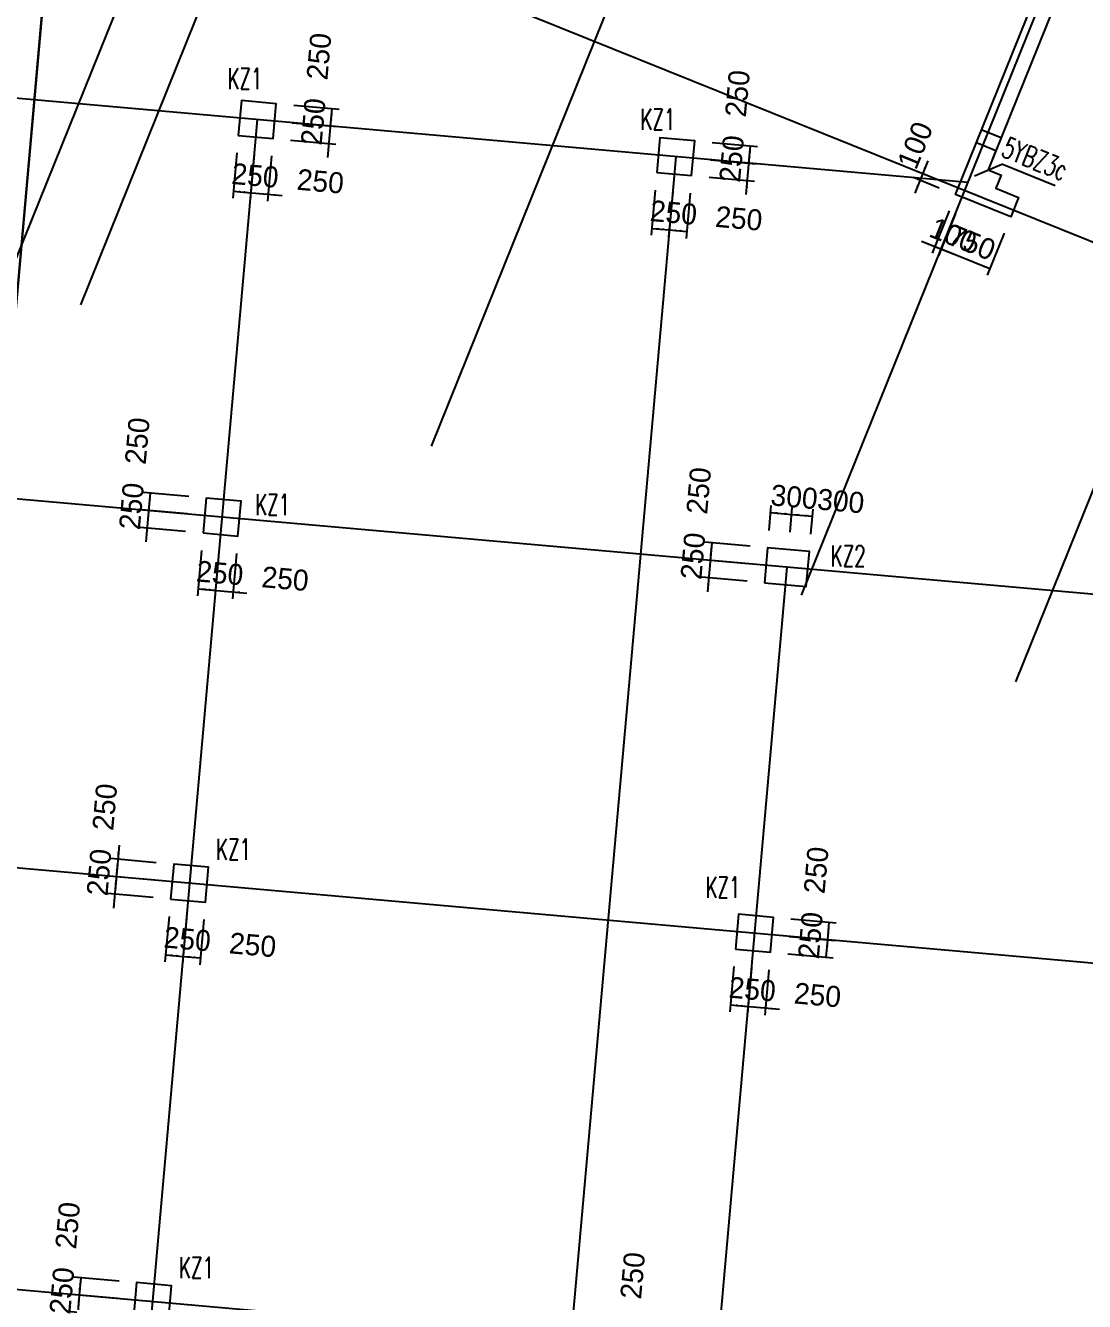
# Model space of a CAD drawing. Extents: x 387171 to 699106, y 11966 to 245688.
# Drawn here: x 522687 to 537812, y 60053 to 78279 of the extents above; entities that cross this region are included whole.
import ezdxf

# ---------------------------------------------------------------- set-up
doc = ezdxf.new("R2010")
doc.units = 0
doc.header["$LTSCALE"] = 100
doc.header["$MEASUREMENT"] = 0
doc.linetypes.add('DASHED', pattern=[19.05, 12.7, -6.35])
for name, color, linetype in [('b边缘构件', 235, 'Continuous'), ('COLU', 7, 'Continuous'), ('COLU_DASH', 9, 'DASHED'), ('DIM', 3, 'Continuous'), ('DOTE', 253, 'Continuous'), ('h后浇带', 51, 'Continuous'), ('NUM', 7, 'Continuous'), ('wall-主楼', 2, 'Continuous'), ('Y阴影', 254, 'Continuous'), ('小尺寸', 4, 'Continuous'), ('边缘构件标注', 1, 'Continuous')]:
    doc.layers.add(name, color=color, linetype=linetype)
doc.styles.get("Standard").update_dxf_attribs({"font": 'standard'})
doc.styles.add('tk', font='tk')
doc.dimstyles.get("Standard").update_dxf_attribs({"dimtxt": 300, "dimasz": 100, "dimexe": 100, "dimexo": 250, "dimgap": 100, "dimtad": 0, "dimtoh": 1, "dimdec": 0, "dimdsep": 46, "dimcen": 0.09, "dimclrt": 7, "dimadec": 0, "dimazin": 0, "dimtfac": 1, "dimtdec": 4, "dimtofl": 0, "dimtmove": 0, "dimatfit": 3, "dimfxl": 1, "dimtolj": 1, "dimtzin": 0, "dimarcsym": 0})

# ---------------------------------------------------------------- blocks, each defined once
blk = doc.blocks.new('*D3257')
at = {"layer": '小尺寸', "color": 0, "linetype": 'ByBlock', "lineweight": -2}
for p, q in [((535969, 75594), (535726, 74991)), ((536665, 75314), (536422, 74711)), ((536459, 74804), (535764, 75084))]:
    blk.add_line(p, q, dxfattribs=at)
for points in [[(535764, 75084), (535863, 75062), (535850, 75031)], [(536459, 74804), (536360, 74826), (536373, 74857)]]:
    blk.add_solid(points, dxfattribs=at)
at = {"layer": '小尺寸', "color": 7, "linetype": 'Continuous', "lineweight": -2, "insert": (536205, 75176), "char_height": 300, "width": 566.67, "attachment_point": 5, "rotation": 338.0454, "style": 'tk'}
blk.add_mtext('750', dxfattribs=at)
blk = doc.blocks.new('*D2982')
at = {"layer": '小尺寸', "color": 0, "linetype": 'ByBlock', "lineweight": -2}
for p, q in [((535877, 75632), (535634, 75029)), ((535969, 75594), (535726, 74991)), ((535949, 75009), (535485, 75196))]:
    blk.add_line(p, q, dxfattribs=at)
for points in [[(535671, 75121), (535572, 75143), (535584, 75174)], [(535764, 75084), (535863, 75062), (535850, 75031)]]:
    blk.add_solid(points, dxfattribs=at)
at = {"layer": '小尺寸', "color": 7, "linetype": 'Continuous', "lineweight": -2, "insert": (535937, 75284), "char_height": 300, "width": 476.67, "attachment_point": 5, "rotation": 338.0454, "style": 'tk'}
blk.add_mtext('100', dxfattribs=at)
blk = doc.blocks.new('*D1845')
at = {"layer": '小尺寸', "color": 0, "linetype": 'ByBlock', "lineweight": -2}
for p, q in [((535574, 76346), (535387, 75883)), ((535775, 76049), (535406, 76198)), ((535738, 75957), (535369, 76106))]:
    blk.add_line(p, q, dxfattribs=at)
for points in [[(535499, 76161), (535521, 76260), (535552, 76247)], [(535462, 76068), (535440, 75969), (535409, 75982)]]:
    blk.add_solid(points, dxfattribs=at)
at = {"layer": '小尺寸', "color": 7, "linetype": 'Continuous', "lineweight": -2, "insert": (535394, 76568), "char_height": 300, "width": 476.67, "attachment_point": 5, "rotation": 68.0454, "style": 'tk'}
blk.add_mtext('100', dxfattribs=at)
blk = doc.blocks.new('*D595')
at = {"layer": 'DIM', "color": 0, "linetype": 'ByBlock', "lineweight": -2}
for p, q in [((531681, 75929), (531623, 75282)), ((531930, 75907), (531872, 75260)), ((531632, 75381), (531881, 75359))]:
    blk.add_line(p, q, dxfattribs=at)
for points in [[(531632, 75381), (531733, 75389), (531730, 75356)], [(531881, 75359), (531780, 75352), (531783, 75385)]]:
    blk.add_solid(points, dxfattribs=at)
at = {"layer": 'DIM', "color": 7, "linetype": 'Continuous', "lineweight": -2, "insert": (531943, 75605), "char_height": 300, "width": 566.67, "attachment_point": 5, "rotation": 354.9316, "style": 'tk'}
blk.add_mtext('250', dxfattribs=at)
blk = doc.blocks.new('*D1398')
at = {"layer": 'DIM', "color": 0, "linetype": 'ByBlock', "lineweight": -2}
for p, q in [((531930, 75907), (531872, 75260)), ((532179, 75885), (532121, 75238)), ((531881, 75359), (532130, 75337))]:
    blk.add_line(p, q, dxfattribs=at)
for points in [[(531881, 75359), (531982, 75367), (531979, 75334)], [(532130, 75337), (532029, 75330), (532032, 75363)]]:
    blk.add_solid(points, dxfattribs=at)
at = {"layer": 'DIM', "color": 7, "linetype": 'Continuous', "lineweight": -2, "insert": (532876, 75522), "char_height": 300, "width": 566.67, "attachment_point": 5, "rotation": 354.9316, "style": 'tk'}
blk.add_mtext('250', dxfattribs=at)
blk = doc.blocks.new('*D1348')
at = {"layer": 'DIM', "color": 0, "linetype": 'ByBlock', "lineweight": -2}
for p, q in [((532980, 75864), (533037, 76512)), ((532472, 76361), (533119, 76304)), ((532450, 76112), (533097, 76055))]:
    blk.add_line(p, q, dxfattribs=at)
for points in [[(533020, 76313), (533012, 76414), (533045, 76411)], [(532998, 76063), (533005, 75962), (532972, 75965)]]:
    blk.add_solid(points, dxfattribs=at)
at = {"layer": 'DIM', "color": 7, "linetype": 'Continuous', "lineweight": -2, "insert": (532774, 76375), "char_height": 300, "width": 566.67, "attachment_point": 5, "rotation": 84.9316, "style": 'tk'}
blk.add_mtext('250', dxfattribs=at)
blk = doc.blocks.new('*D2239')
at = {"layer": 'DIM', "color": 0, "linetype": 'ByBlock', "lineweight": -2}
for p, q in [((532494, 76610), (533141, 76553)), ((533020, 76313), (533042, 76562)), ((532472, 76361), (533119, 76304))]:
    blk.add_line(p, q, dxfattribs=at)
for points in [[(533042, 76562), (533050, 76460), (533016, 76463)], [(533020, 76313), (533012, 76414), (533045, 76411)]]:
    blk.add_solid(points, dxfattribs=at)
at = {"layer": 'DIM', "color": 7, "linetype": 'Continuous', "lineweight": -2, "insert": (532857, 77307), "char_height": 300, "width": 566.67, "attachment_point": 5, "rotation": 84.9316, "style": 'tk'}
blk.add_mtext('250', dxfattribs=at)
blk = doc.blocks.new('*D2821')
at = {"layer": 'DIM', "color": 0, "linetype": 'ByBlock', "lineweight": -2}
for p, q in [((525704, 76459), (525647, 75812)), ((525953, 76437), (525896, 75790)), ((525656, 75912), (525905, 75889))]:
    blk.add_line(p, q, dxfattribs=at)
for points in [[(525656, 75912), (525757, 75919), (525754, 75886)], [(525905, 75889), (525803, 75882), (525806, 75915)]]:
    blk.add_solid(points, dxfattribs=at)
at = {"layer": 'DIM', "color": 7, "linetype": 'Continuous', "lineweight": -2, "insert": (525967, 76135), "char_height": 300, "width": 566.67, "attachment_point": 5, "rotation": 354.9316, "style": 'tk'}
blk.add_mtext('250', dxfattribs=at)
blk = doc.blocks.new('*D3667')
at = {"layer": 'DIM', "color": 0, "linetype": 'ByBlock', "lineweight": -2}
for p, q in [((525953, 76437), (525896, 75790)), ((526202, 76415), (526145, 75768)), ((525705, 75907), (526353, 75850))]:
    blk.add_line(p, q, dxfattribs=at)
for points in [[(525905, 75889), (525803, 75882), (525806, 75915)], [(526154, 75867), (526255, 75875), (526252, 75842)]]:
    blk.add_solid(points, dxfattribs=at)
at = {"layer": 'DIM', "color": 7, "linetype": 'Continuous', "lineweight": -2, "insert": (526899, 76052), "char_height": 300, "width": 566.67, "attachment_point": 5, "rotation": 354.9316, "style": 'tk'}
blk.add_mtext('250', dxfattribs=at)
blk = doc.blocks.new('*D3542')
at = {"layer": 'DIM', "color": 0, "linetype": 'ByBlock', "lineweight": -2}
for p, q in [((527003, 76394), (527061, 77042)), ((526495, 76891), (527143, 76834)), ((526473, 76642), (527121, 76585))]:
    blk.add_line(p, q, dxfattribs=at)
for points in [[(527043, 76843), (527035, 76944), (527069, 76941)], [(527021, 76594), (527029, 76492), (526996, 76495)]]:
    blk.add_solid(points, dxfattribs=at)
at = {"layer": 'DIM', "color": 7, "linetype": 'Continuous', "lineweight": -2, "insert": (526798, 76905), "char_height": 300, "width": 566.67, "attachment_point": 5, "rotation": 84.9316, "style": 'tk'}
blk.add_mtext('250', dxfattribs=at)
blk = doc.blocks.new('*D4435')
at = {"layer": 'DIM', "color": 0, "linetype": 'ByBlock', "lineweight": -2}
for p, q in [((526517, 77140), (527165, 77083)), ((527043, 76843), (527065, 77092)), ((526495, 76891), (527143, 76834))]:
    blk.add_line(p, q, dxfattribs=at)
for points in [[(527043, 76843), (527035, 76944), (527069, 76941)], [(527065, 77092), (527073, 76991), (527040, 76993)]]:
    blk.add_solid(points, dxfattribs=at)
at = {"layer": 'DIM', "color": 7, "linetype": 'Continuous', "lineweight": -2, "insert": (526880, 77837), "char_height": 300, "width": 566.67, "attachment_point": 5, "rotation": 84.9316, "style": 'tk'}
blk.add_mtext('250', dxfattribs=at)
blk = doc.blocks.new('*D2513')
at = {"layer": 'DIM', "color": 0, "linetype": 'ByBlock', "lineweight": -2}
for p, q in [((525201, 70782), (525143, 70134)), ((525450, 70760), (525392, 70112)), ((525152, 70234), (525401, 70212))]:
    blk.add_line(p, q, dxfattribs=at)
for points in [[(525152, 70234), (525253, 70242), (525250, 70208)], [(525401, 70212), (525300, 70204), (525303, 70237)]]:
    blk.add_solid(points, dxfattribs=at)
at = {"layer": 'DIM', "color": 7, "linetype": 'Continuous', "lineweight": -2, "insert": (525463, 70457), "char_height": 300, "width": 566.67, "attachment_point": 5, "rotation": 354.9316, "style": 'tk'}
blk.add_mtext('250', dxfattribs=at)
blk = doc.blocks.new('*D3307')
at = {"layer": 'DIM', "color": 0, "linetype": 'ByBlock', "lineweight": -2}
for p, q in [((525450, 70760), (525392, 70112)), ((525699, 70738), (525641, 70090)), ((525202, 70229), (525849, 70172))]:
    blk.add_line(p, q, dxfattribs=at)
for points in [[(525401, 70212), (525300, 70204), (525303, 70237)], [(525650, 70190), (525751, 70197), (525748, 70164)]]:
    blk.add_solid(points, dxfattribs=at)
at = {"layer": 'DIM', "color": 7, "linetype": 'Continuous', "lineweight": -2, "insert": (526396, 70375), "char_height": 300, "width": 566.67, "attachment_point": 5, "rotation": 354.9316, "style": 'tk'}
blk.add_mtext('250', dxfattribs=at)
blk = doc.blocks.new('*D3258')
at = {"layer": 'DIM', "color": 0, "linetype": 'ByBlock', "lineweight": -2}
for p, q in [((524408, 70902), (524466, 71550)), ((524996, 71302), (524348, 71359)), ((524974, 71053), (524326, 71110))]:
    blk.add_line(p, q, dxfattribs=at)
for points in [[(524448, 71350), (524440, 71451), (524473, 71449)], [(524426, 71101), (524433, 71000), (524400, 71003)]]:
    blk.add_solid(points, dxfattribs=at)
at = {"layer": 'DIM', "color": 7, "linetype": 'Continuous', "lineweight": -2, "insert": (524202, 71413), "char_height": 300, "width": 566.67, "attachment_point": 5, "rotation": 84.9316, "style": 'tk'}
blk.add_mtext('250', dxfattribs=at)
blk = doc.blocks.new('*D2986')
at = {"layer": 'DIM', "color": 0, "linetype": 'ByBlock', "lineweight": -2}
for p, q in [((525018, 71551), (524370, 71608)), ((524448, 71350), (524470, 71599)), ((524996, 71302), (524348, 71359))]:
    blk.add_line(p, q, dxfattribs=at)
for points in [[(524448, 71350), (524440, 71451), (524473, 71449)], [(524470, 71599), (524478, 71498), (524444, 71501)]]:
    blk.add_solid(points, dxfattribs=at)
at = {"layer": 'DIM', "color": 7, "linetype": 'Continuous', "lineweight": -2, "insert": (524285, 72345), "char_height": 300, "width": 566.67, "attachment_point": 5, "rotation": 84.9316, "style": 'tk'}
blk.add_mtext('250', dxfattribs=at)
blk = doc.blocks.new('*D3736')
at = {"layer": 'DIM', "color": 0, "linetype": 'ByBlock', "lineweight": -2}
for p, q in [((533036, 70840), (532389, 70897)), ((532488, 70888), (532466, 70639)), ((533014, 70591), (532367, 70648))]:
    blk.add_line(p, q, dxfattribs=at)
for points in [[(532466, 70639), (532459, 70740), (532492, 70737)], [(532488, 70888), (532496, 70787), (532463, 70790)]]:
    blk.add_solid(points, dxfattribs=at)
at = {"layer": 'DIM', "color": 7, "linetype": 'Continuous', "lineweight": -2, "insert": (532304, 71634), "char_height": 300, "width": 566.67, "attachment_point": 5, "rotation": 84.9316, "style": 'tk'}
blk.add_mtext('250', dxfattribs=at)
blk = doc.blocks.new('*D3486')
at = {"layer": 'DIM', "color": 0, "linetype": 'ByBlock', "lineweight": -2}
for p, q in [((532484, 70838), (532427, 70191)), ((533014, 70591), (532367, 70648)), ((532992, 70342), (532345, 70399))]:
    blk.add_line(p, q, dxfattribs=at)
for points in [[(532466, 70639), (532459, 70740), (532492, 70737)], [(532444, 70390), (532452, 70289), (532419, 70292)]]:
    blk.add_solid(points, dxfattribs=at)
at = {"layer": 'DIM', "color": 7, "linetype": 'Continuous', "lineweight": -2, "insert": (532221, 70701), "char_height": 300, "width": 566.67, "attachment_point": 5, "rotation": 84.9316, "style": 'tk'}
blk.add_mtext('250', dxfattribs=at)
blk = doc.blocks.new('*D4367')
at = {"layer": 'DIM', "color": 0, "linetype": 'ByBlock', "lineweight": -2}
for p, q in [((532805, 64837), (532748, 64189)), ((533054, 64815), (532997, 64167)), ((532756, 64289), (533005, 64267))]:
    blk.add_line(p, q, dxfattribs=at)
for points in [[(532756, 64289), (532858, 64297), (532855, 64263)], [(533005, 64267), (532904, 64259), (532907, 64292)]]:
    blk.add_solid(points, dxfattribs=at)
at = {"layer": 'DIM', "color": 7, "linetype": 'Continuous', "lineweight": -2, "insert": (533068, 64512), "char_height": 300, "width": 566.67, "attachment_point": 5, "rotation": 354.9316, "style": 'tk'}
blk.add_mtext('250', dxfattribs=at)
blk = doc.blocks.new('*D455')
at = {"layer": 'DIM', "color": 0, "linetype": 'ByBlock', "lineweight": -2}
for p, q in [((533054, 64815), (532997, 64167)), ((533303, 64792), (533246, 64145)), ((532806, 64284), (533454, 64227))]:
    blk.add_line(p, q, dxfattribs=at)
for points in [[(533005, 64267), (532904, 64259), (532907, 64292)], [(533255, 64245), (533356, 64252), (533353, 64219)]]:
    blk.add_solid(points, dxfattribs=at)
at = {"layer": 'DIM', "color": 7, "linetype": 'Continuous', "lineweight": -2, "insert": (534000, 64429), "char_height": 300, "width": 566.67, "attachment_point": 5, "rotation": 354.9316, "style": 'tk'}
blk.add_mtext('250', dxfattribs=at)
blk = doc.blocks.new('*D172')
at = {"layer": 'DIM', "color": 0, "linetype": 'ByBlock', "lineweight": -2}
for p, q in [((533596, 65268), (534244, 65211)), ((534122, 64971), (534144, 65220)), ((533574, 65019), (534222, 64962))]:
    blk.add_line(p, q, dxfattribs=at)
for points in [[(534122, 64971), (534114, 65072), (534147, 65069)], [(534144, 65220), (534152, 65119), (534119, 65122)]]:
    blk.add_solid(points, dxfattribs=at)
at = {"layer": 'DIM', "color": 7, "linetype": 'Continuous', "lineweight": -2, "insert": (533899, 65282), "char_height": 300, "width": 566.67, "attachment_point": 5, "rotation": 84.9316, "style": 'tk'}
blk.add_mtext('250', dxfattribs=at)
blk = doc.blocks.new('*D60')
at = {"layer": 'DIM', "color": 0, "linetype": 'ByBlock', "lineweight": -2}
for p, q in [((533618, 65517), (534266, 65460)), ((534144, 65220), (534166, 65469)), ((533596, 65268), (534244, 65211))]:
    blk.add_line(p, q, dxfattribs=at)
for points in [[(534166, 65469), (534174, 65368), (534141, 65371)], [(534144, 65220), (534136, 65321), (534170, 65318)]]:
    blk.add_solid(points, dxfattribs=at)
at = {"layer": 'DIM', "color": 7, "linetype": 'Continuous', "lineweight": -2, "insert": (533981, 66214), "char_height": 300, "width": 566.67, "attachment_point": 5, "rotation": 84.9316, "style": 'tk'}
blk.add_mtext('250', dxfattribs=at)
blk = doc.blocks.new('*D993')
at = {"layer": 'DIM', "color": 0, "linetype": 'ByBlock', "lineweight": -2}
for p, q in [((524024, 66569), (523966, 65922)), ((524554, 66321), (523907, 66379)), ((524532, 66072), (523884, 66130))]:
    blk.add_line(p, q, dxfattribs=at)
for points in [[(524006, 66370), (523998, 66471), (524032, 66468)], [(523984, 66121), (523992, 66020), (523959, 66023)]]:
    blk.add_solid(points, dxfattribs=at)
at = {"layer": 'DIM', "color": 7, "linetype": 'Continuous', "lineweight": -2, "insert": (523821, 67116), "char_height": 300, "width": 566.67, "attachment_point": 5, "rotation": 84.9316, "style": 'tk'}
blk.add_mtext('250', dxfattribs=at)
blk = doc.blocks.new('*D630')
at = {"layer": 'DIM', "color": 0, "linetype": 'ByBlock', "lineweight": -2}
for p, q in [((524002, 66320), (523944, 65673)), ((524532, 66072), (523884, 66130)), ((524510, 65823), (523862, 65881))]:
    blk.add_line(p, q, dxfattribs=at)
for points in [[(523984, 66121), (523976, 66222), (524009, 66219)], [(523962, 65872), (523970, 65771), (523937, 65774)]]:
    blk.add_solid(points, dxfattribs=at)
at = {"layer": 'DIM', "color": 7, "linetype": 'Continuous', "lineweight": -2, "insert": (523739, 66183), "char_height": 300, "width": 566.67, "attachment_point": 5, "rotation": 84.9316, "style": 'tk'}
blk.add_mtext('250', dxfattribs=at)
blk = doc.blocks.new('*D1716')
at = {"layer": 'DIM', "color": 0, "linetype": 'ByBlock', "lineweight": -2}
for p, q in [((524737, 65552), (524679, 64905)), ((524986, 65530), (524928, 64883)), ((524688, 65004), (524937, 64982))]:
    blk.add_line(p, q, dxfattribs=at)
for points in [[(524688, 65004), (524789, 65012), (524786, 64979)], [(524937, 64982), (524836, 64975), (524839, 65008)]]:
    blk.add_solid(points, dxfattribs=at)
at = {"layer": 'DIM', "color": 7, "linetype": 'Continuous', "lineweight": -2, "insert": (524999, 65228), "char_height": 300, "width": 566.67, "attachment_point": 5, "rotation": 354.9316, "style": 'tk'}
blk.add_mtext('250', dxfattribs=at)
blk = doc.blocks.new('*D1442')
at = {"layer": 'DIM', "color": 0, "linetype": 'ByBlock', "lineweight": -2}
for p, q in [((524986, 65530), (524928, 64883)), ((525235, 65508), (525177, 64861)), ((524937, 64982), (525186, 64960))]:
    blk.add_line(p, q, dxfattribs=at)
for points in [[(524937, 64982), (525038, 64990), (525035, 64957)], [(525186, 64960), (525085, 64952), (525088, 64986)]]:
    blk.add_solid(points, dxfattribs=at)
at = {"layer": 'DIM', "color": 7, "linetype": 'Continuous', "lineweight": -2, "insert": (525932, 65145), "char_height": 300, "width": 566.67, "attachment_point": 5, "rotation": 354.9316, "style": 'tk'}
blk.add_mtext('250', dxfattribs=at)
blk = doc.blocks.new('*D492')
at = {"layer": 'DIM', "color": 0, "linetype": 'ByBlock', "lineweight": -2}
for p, q in [((531562, 59877), (531505, 59230)), ((532092, 59629), (531445, 59687)), ((532070, 59380), (531423, 59438))]:
    blk.add_line(p, q, dxfattribs=at)
for points in [[(531544, 59678), (531537, 59779), (531570, 59776)], [(531522, 59429), (531530, 59328), (531497, 59331)]]:
    blk.add_solid(points, dxfattribs=at)
at = {"layer": 'DIM', "color": 7, "linetype": 'Continuous', "lineweight": -2, "insert": (531360, 60423), "char_height": 300, "width": 566.67, "attachment_point": 5, "rotation": 84.9316, "style": 'tk'}
blk.add_mtext('250', dxfattribs=at)
blk = doc.blocks.new('*D3196')
at = {"layer": 'DIM', "color": 0, "linetype": 'ByBlock', "lineweight": -2}
for p, q in [((524024, 60345), (523376, 60402)), ((523476, 60393), (523454, 60144)), ((524002, 60096), (523354, 60153))]:
    blk.add_line(p, q, dxfattribs=at)
for points in [[(523476, 60393), (523484, 60292), (523451, 60295)], [(523454, 60144), (523446, 60245), (523479, 60243)]]:
    blk.add_solid(points, dxfattribs=at)
at = {"layer": 'DIM', "color": 7, "linetype": 'Continuous', "lineweight": -2, "insert": (523291, 61139), "char_height": 300, "width": 566.67, "attachment_point": 5, "rotation": 84.9316, "style": 'tk'}
blk.add_mtext('250', dxfattribs=at)
blk = doc.blocks.new('*D3069')
at = {"layer": 'DIM', "color": 0, "linetype": 'ByBlock', "lineweight": -2}
for p, q in [((524002, 60096), (523354, 60153)), ((523454, 60144), (523432, 59895)), ((523980, 59847), (523332, 59904))]:
    blk.add_line(p, q, dxfattribs=at)
for points in [[(523454, 60144), (523462, 60043), (523429, 60046)], [(523432, 59895), (523424, 59996), (523457, 59993)]]:
    blk.add_solid(points, dxfattribs=at)
at = {"layer": 'DIM', "color": 7, "linetype": 'Continuous', "lineweight": -2, "insert": (523208, 60207), "char_height": 300, "width": 566.67, "attachment_point": 5, "rotation": 84.9316, "style": 'tk'}
blk.add_mtext('250', dxfattribs=at)
blk = doc.blocks.new('*D155')
at = {"layer": 'DIM', "color": 0, "linetype": 'ByBlock', "lineweight": -2}
for p, q in [((533307, 71067), (533339, 71422)), ((533330, 71323), (533629, 71296)), ((533606, 71040), (533638, 71396))]:
    blk.add_line(p, q, dxfattribs=at)
for points in [[(533330, 71323), (533431, 71330), (533428, 71297)], [(533629, 71296), (533528, 71288), (533531, 71322)]]:
    blk.add_solid(points, dxfattribs=at)
at = {"layer": 'DIM', "color": 7, "linetype": 'Continuous', "lineweight": -2, "insert": (533666, 71544), "char_height": 300, "width": 566.67, "attachment_point": 5, "rotation": 354.9316, "style": 'tk'}
blk.add_mtext('300', dxfattribs=at)
blk = doc.blocks.new('*D4008')
at = {"layer": 'DIM', "color": 0, "linetype": 'ByBlock', "lineweight": -2}
for p, q in [((533606, 71040), (533638, 71396)), ((533629, 71296), (533928, 71270)), ((533905, 71014), (533937, 71369))]:
    blk.add_line(p, q, dxfattribs=at)
for points in [[(533629, 71296), (533730, 71304), (533727, 71271)], [(533928, 71270), (533827, 71262), (533830, 71295)]]:
    blk.add_solid(points, dxfattribs=at)
at = {"layer": 'DIM', "color": 7, "linetype": 'Continuous', "lineweight": -2, "insert": (534332, 71485), "char_height": 300, "width": 566.67, "attachment_point": 5, "rotation": 354.9316, "style": 'tk'}
blk.add_mtext('300', dxfattribs=at)
blk = doc.blocks.new('后浇带现场')
at = {"color": 6, "lineweight": 30}
blk.add_lwpolyline([(703803, 581649), (707583, 624270)], dxfattribs=at)
at = {"layer": 'h后浇带', "color": 1}
blk.add_line((706457, 611569), (703803, 581649), dxfattribs=at)

msp = doc.modelspace()

# ---------------------------------------------------------------- hatches: boundary and pattern name
at = {"layer": 'Y阴影'}
h = msp.add_hatch(dxfattribs=at)
h.set_pattern_fill('ANSI31', color=256, scale=25, angle=-21.95462, style=0)
h.set_pattern_definition([])
h.paths.add_polyline_path([(536758.4, 75545.7), (535970, 75863.4), (536269.1, 76605.4), (536547.4, 76493.3), (536435.2, 76215), (536620.7, 76140.2), (536545.9, 75954.8), (536870.5, 75823.9)], flags=0)

# ---------------------------------------------------------------- linework, layer by layer
at = {"layer": 'b边缘构件'}
msp.add_lwpolyline([(536758.4, 75545.7), (535970, 75863.4), (536269.1, 76605.4), (536547.4, 76493.3), (536435.2, 76215), (536620.7, 76140.2), (536545.9, 75954.8), (536870.5, 75823.9)], close=True, dxfattribs=at)
at = {"layer": 'COLU'}
for points in [[(525726.2, 76708.4), (526224.2, 76664.2), (526268.4, 77162.3), (525770.4, 77206.5)], [(531702.7, 76178.3), (532200.8, 76134.2), (532244.9, 76632.2), (531746.9, 76676.4)], [(525222.6, 71030.7), (525720.7, 70986.5), (525764.8, 71484.6), (525266.8, 71528.7)], [(533241.1, 70319.5), (533838.8, 70266.5), (533883, 70764.6), (533285.3, 70817.6)], [(524758.8, 65801.2), (525256.9, 65757.1), (525301, 66255.1), (524803, 66299.3)], [(532827.1, 65085.6), (533325.2, 65041.5), (533369.4, 65539.5), (532871.3, 65583.7)], [(524228.7, 59824.7), (524726.8, 59780.5), (524771, 60278.6), (524272.9, 60322.7)]]:
    msp.add_lwpolyline(points, close=True, dxfattribs=at)
at = {"layer": 'COLU_DASH'}
msp.add_line((536343.9, 76790.9), (536622.1, 76678.8), dxfattribs=at)
at = {"layer": 'DOTE'}
for p, q in [((522455.3, 74700.8), (530841.6, 95505.2)), ((523475.5, 74289.6), (530291.6, 91198.5)), ((528483.9, 72270.7), (535860.8, 90570.9)), ((533770.5, 70139.6), (538343.4, 81483.7)), ((539160.8, 74685), (523997.2, 80797.6)), ((536147.1, 76035.2), (511952.4, 78181)), ((525997.3, 76935.3), (523710.8, 51155.1)), ((531973.8, 76405.3), (529687.4, 50625)), ((536831.2, 68905.8), (539721.7, 76076.2)), ((598855.8, 64751.1), (495312.2, 73934.5)), ((533562.1, 70542), (531779.1, 50439.5)), ((662839, 53805.8), (502916.7, 67989.4)), ((662308.9, 47829.2), (489036.8, 63196.9))]:
    msp.add_line(p, q, dxfattribs=at)
at = {"layer": 'wall-主楼'}
msp.add_lwpolyline([(540365.9, 80884.1), (540253.7, 80605.8), (538491.5, 81316.2), (536435.2, 76215), (536620.7, 76140.2), (536545.9, 75954.8), (536870.5, 75823.9), (536758.4, 75545.7), (535970, 75863.4), (538325.4, 81706.6)], close=True, dxfattribs=at)
at = {"layer": '边缘构件标注', "color": 200}
for p in [(536240, 76132), (537393.6, 75990.4)]:
    msp.add_line(p, (536630.4, 76298.1), dxfattribs=at)

# ---------------------------------------------------------------- block references
at = {"color": 3, "lineweight": 30}
msp.add_blockref('后浇带现场', (-182998.7, -527042.1), dxfattribs=at)

# ---------------------------------------------------------------- texts
at = {"layer": 'NUM', "color": 200, "width": 0.7}
for s, p in [('KZ1', (525570.1, 77371.6)), ('KZ1', (531468.4, 76790.2)), ('KZ1', (525965.9, 71284)), ('KZ2', (534185.8, 70551.1)), ('KZ1', (525407.1, 66361.2)), ('KZ1', (532397.1, 65820)), ('KZ1', (524877, 60384.6))]:
    msp.add_text(s, height=300, dxfattribs=at).set_placement(p)
at = {"layer": '边缘构件标注', "color": 200, "width": 0.7}
msp.add_text('5YBZ3c', height=300, rotation=338.04538, dxfattribs=at).set_placement((536605.8, 76415.8))

# ---------------------------------------------------------------- dimensions: what is measured, and where the dimension line sits
at = {"layer": 'DIM', "color": 200}
for p1, p2, distance, picture, middle in [((526246.3, 76913.3), (526268.4, 77162.3), -800, '*D4435', (526835.5, 77330.9)), ((532222.9, 76383.2), (532244.9, 76632.2), -800, '*D2239', (532812.1, 76800.9)), ((526224.2, 76664.2), (526246.3, 76913.3), -800, '*D3542', (526752.8, 76398.4)), ((525726.2, 76708.4), (525975.2, 76686.3), -800, '*D2821', (525460.4, 76179.8)), ((525975.2, 76686.3), (526224.2, 76664.2), -800, '*D3667', (526392.9, 76097.1)), ((532200.8, 76134.2), (532222.9, 76383.2), -800, '*D1348', (532729.3, 75868.4)), ((531702.7, 76178.3), (531951.7, 76156.3), -800, '*D595', (531436.9, 75649.8)), ((531951.7, 76156.3), (532200.8, 76134.2), -800, '*D1398', (532369.4, 75567.1)), ((525244.7, 71279.7), (525266.8, 71528.7), 800, '*D2986', (524240.2, 71838.7)), ((533285.3, 70817.6), (533263.2, 70568.6), -800, '*D3736', (532258.7, 71127.6)), ((525222.6, 71030.7), (525244.7, 71279.7), 800, '*D3258', (524157.5, 70906.2)), ((533285.3, 70817.6), (533584.1, 70791.1), 507.1, '*D155', (533135, 71591)), ((525222.6, 71030.7), (525471.6, 71008.6), -800, '*D2513', (524956.8, 70502.1)), ((525471.6, 71008.6), (525720.7, 70986.5), -800, '*D3307', (525889.3, 70419.4)), ((533263.2, 70568.6), (533241.1, 70319.5), -800, '*D3486', (532176, 70195.1)), ((524803, 66299.3), (524780.9, 66050.2), -800, '*D993', (523776.4, 66609.3)), ((533347.3, 65290.5), (533369.4, 65539.5), -800, '*D60', (533936.5, 65708.1)), ((524780.9, 66050.2), (524758.8, 65801.2), -800, '*D630', (523693.7, 65676.8)), ((524758.8, 65801.2), (525007.8, 65779.1), -800, '*D1716', (524493, 65272.6)), ((525007.8, 65779.1), (525256.9, 65757.1), -800, '*D1442', (525425.5, 65189.9)), ((533325.2, 65041.5), (533347.3, 65290.5), -800, '*D172', (533853.8, 64775.7)), ((532827.1, 65085.6), (533076.2, 65063.6), -800, '*D4367', (532561.3, 64557.1)), ((533076.2, 65063.6), (533325.2, 65041.5), -800, '*D455', (533493.8, 64474.4)), ((524272.9, 60322.7), (524250.8, 60073.7), -800, '*D3196', (523246.3, 60632.7)), ((532341.2, 59607.1), (532319.2, 59358.1), -800, '*D492', (531314.6, 59917.1)), ((524250.8, 60073.7), (524228.7, 59824.7), -800, '*D3069', (523163.6, 59700.2))]:
    dim = msp.add_aligned_dim(p1=p1, p2=p2, distance=distance, dimstyle='Standard', dxfattribs=at)
    dim.commit()
    dim.dimension.update_dxf_attribs({"geometry": picture, "text_midpoint": middle})
dim = msp.add_linear_dim(base=(533927.8, 71269.7), p1=(533584.1, 70791.1), p2=(533883, 70764.6), angle=174.93165, dimstyle='Standard', dxfattribs=at)
dim.commit()
dim.dimension.update_dxf_attribs({"geometry": '*D4008', "text_midpoint": (533800.4, 71532)})
at = {"layer": '小尺寸'}
dim = msp.add_linear_dim(base=(535462, 76068.3), p1=(536007.3, 75955.9), p2=(535970, 75863.4), angle=68.04538, dimstyle='Standard', dxfattribs=at)
dim.commit()
dim.dimension.update_dxf_attribs({"geometry": '*D1845', "text_midpoint": (535248.7, 76208)})
for p1, p2, picture, middle in [((536062.8, 75826.1), (535970, 75863.4), '*D2982', (535577.1, 75428.8)), ((536758.4, 75545.7), (536062.8, 75826.1), '*D3257', (536205, 75175.7))]:
    dim = msp.add_aligned_dim(p1=p1, p2=p2, distance=800, dimstyle='Standard', dxfattribs=at)
    dim.commit()
    dim.dimension.update_dxf_attribs({"geometry": picture, "text_midpoint": middle})

doc.saveas('drawing.dxf')
